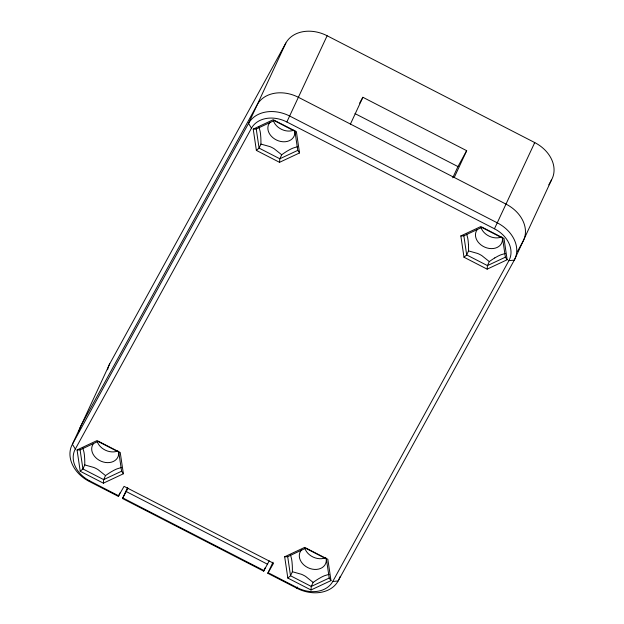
<?xml version="1.0" encoding="UTF-8"?>
<svg xmlns="http://www.w3.org/2000/svg" width="624" height="624" viewBox="0 0 624 624"><rect width="100%" height="100%" fill="white"/><g stroke="black" fill="none" stroke-linecap="round" stroke-linejoin="round"><path stroke-width="0.94" d="M103.381 483.171L123.38 473.78L120.229 452.478L97.071 440.567L77.064 449.951L80.215 471.253L103.381 483.171L103.67 479.622L105.534 475.605A32.744 11.271 -38.4 0 1 110.986 471.955L113.755 470.395A20.584 7.082 -38.4 0 1 117.07 468.85L121.446 467.516M279.536 162.326L299.536 152.942L296.384 131.641L273.226 119.722L253.219 129.113L256.378 150.415L279.536 162.326L279.833 158.785L281.697 154.768A32.744 11.271 -38.4 0 1 287.141 151.109L289.91 149.549A20.584 7.082 -38.4 0 1 293.225 148.013L297.609 146.671M310.994 589.984L330.993 580.601L327.842 559.299L304.684 547.381L284.677 556.772L287.828 578.066L310.994 589.984L311.282 586.443L313.147 582.426A32.744 11.271 -38.4 0 1 318.599 578.768L321.368 577.208A20.584 7.082 -38.4 0 1 324.683 575.663L329.066 574.33M487.149 269.147L507.148 259.756L503.997 238.454L480.839 226.543L460.832 235.927L463.991 257.228L487.149 269.147L487.445 265.598L489.31 261.581A32.744 11.271 -38.4 0 1 494.754 257.923M109.699 363.878L72.4 444.233A32.705 25.342 24.9 0 0 89.255 481.424L118.326 496.376L124.059 486.353L273.538 563.261L267.805 573.284L296.868 588.245A32.705 25.342 24.9 0 0 338.146 580.96L514.301 260.122L551.6 179.767A32.705 25.342 24.9 0 0 534.745 142.576L327.132 35.755A32.705 25.342 24.9 0 0 285.854 43.04L109.699 363.878A32.705 25.342 24.9 0 0 107.593 369.767M82.696 447.58L83.881 451.776A20.584 5.905 -86.6 0 1 84.412 455.294L84.661 458.422A32.744 9.399 -86.6 0 1 84.77 464.927L82.914 468.944L80.215 471.253M285.854 43.04L248.555 123.396L72.4 444.233L75.309 449.046A28.033 21.723 24.9 0 0 89.755 480.925L118.825 495.885M258.851 126.734L260.036 130.931A20.584 5.905 -86.6 0 1 260.567 134.456L260.816 137.584A32.744 9.399 -86.6 0 1 260.926 144.089L259.069 148.099L256.378 150.415M327.132 35.755L286.845 121.969A28.033 21.723 24.9 0 0 251.464 128.209L75.309 449.046M118.326 496.376L119.902 492.968M269.233 560.875L263.648 571.147L122.476 498.514L127.616 487.438M122.476 498.514L128.053 488.233M350.438 124.067L362.872 97.282L466.674 150.688L454.241 177.473M263.648 571.147L265.231 567.739M267.805 573.284L272.945 562.208M452.743 177.809L457.954 166.577L466.674 150.688M290.534 555.017L291.494 558.589A20.584 5.905 -86.6 0 1 292.024 562.115L292.274 565.243A32.744 9.399 -86.6 0 1 292.383 571.748L290.527 575.757L287.828 578.066M297.414 587.067L296.868 588.245L297.367 587.746A28.033 21.723 24.9 0 0 332.748 581.498L338.146 580.96L340.322 576.272M468.445 244.39A32.744 9.399 -86.6 0 1 468.538 250.903L466.682 254.92L463.991 257.228M332.748 581.498L508.903 260.66A28.033 21.723 24.9 0 0 494.458 228.782L534.745 142.576L534.245 143.075M359.658 103.132L362.872 97.282M548.792 184.883L551.6 179.767M517.374 251.628L523.006 241.371A32.705 25.342 24.9 0 0 506.15 204.181L298.537 97.36A32.705 25.342 24.9 0 0 257.26 104.645L81.104 425.482A32.705 25.342 24.9 0 0 78.998 431.371M89.255 481.424L89.755 480.925M494.754 257.946L497.523 256.37A20.584 7.082 -38.4 0 1 500.838 254.826L505.222 253.492M253.219 129.113L256.238 129.004L274.17 120.588L294.934 131.274L297.765 150.368L299.536 152.942M297.765 150.368L279.833 158.785L259.069 148.099L256.238 129.004M460.832 235.927L463.85 235.825L481.783 227.409L502.546 238.087L505.378 257.182L507.148 259.756M77.064 449.951L80.083 449.849L98.015 441.433L118.778 452.111L121.602 471.214L123.38 473.78M505.378 257.182L487.445 265.598L466.682 254.92L463.85 235.825M121.602 471.214L103.67 479.622L82.914 468.944L80.083 449.849M284.677 556.772L287.695 556.663L305.627 548.246L326.391 558.932L329.215 578.027L330.993 580.601M329.215 578.027L311.282 586.443L290.527 575.757L287.695 556.663M508.903 260.66L514.301 260.122A32.705 25.342 24.9 0 0 497.445 222.924L289.832 116.111A32.705 25.342 24.9 0 0 248.555 123.396L251.464 128.209M260.933 144.082L270.059 146.648A20.342 12.839 28.8 0 1 274.162 148.762L281.697 154.768M468.546 250.903L477.672 253.469A20.342 12.839 28.8 0 1 481.775 255.575L489.31 261.581M84.778 464.927L93.904 467.493A20.342 12.839 28.8 0 1 98.007 469.599L105.534 475.605M292.391 571.74L301.517 574.306A20.342 12.839 28.8 0 1 305.62 576.42L313.147 582.426M355.017 113.607L457.954 166.577M286.845 121.969L494.458 228.782M126.461 491.665L267.641 564.299M122.975 498.014L264.155 570.656M268.304 572.785L297.367 587.746M466.69 234.179L467.649 237.752A20.584 5.905 -86.6 0 1 468.179 241.27L468.429 244.397M502.258 237.276A14.017 10.865 24.9 0 1 486.907 247.931A14.017 10.865 24.9 0 1 477.032 229.889M294.645 130.463A14.017 10.865 24.9 0 1 278.671 140.915A14.017 10.865 24.9 0 1 270.059 122.281M326.095 558.121A14.017 10.865 24.9 0 1 310.128 568.573A14.017 10.865 24.9 0 1 301.509 549.931M118.482 451.3A14.017 10.865 24.9 0 1 103.132 461.955A14.017 10.865 24.9 0 1 93.257 443.914M293.888 130.182A14.017 10.865 24.9 0 1 273.359 120.627M501.501 236.995A14.017 10.865 24.9 0 1 480.971 227.448M117.733 451.019A14.017 10.865 24.9 0 1 97.204 441.472M325.346 557.833A14.017 10.865 24.9 0 1 304.816 548.285"/></g></svg>
